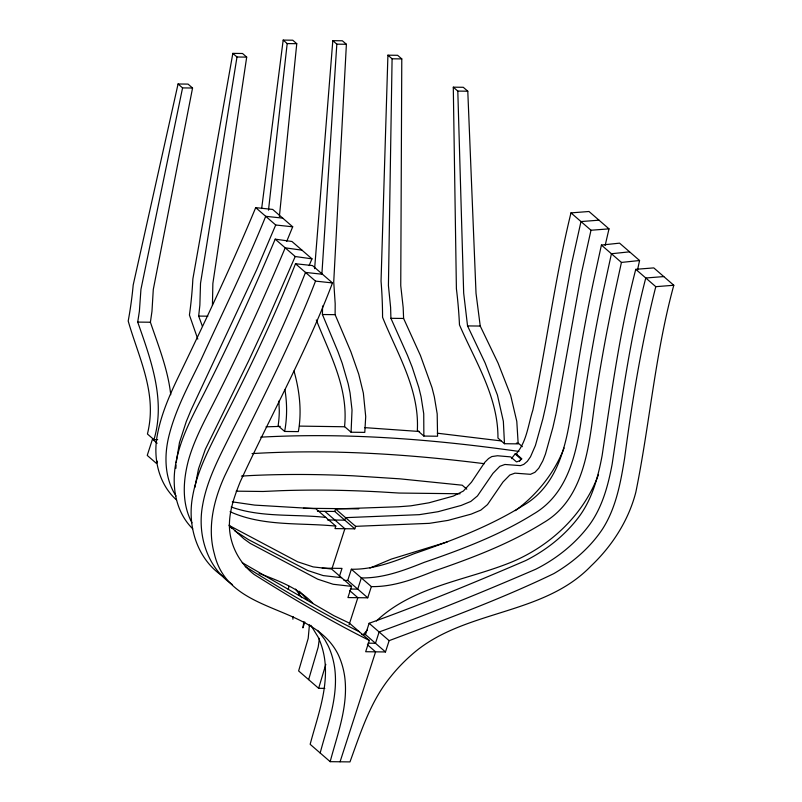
<?xml version="1.0" encoding="UTF-8"?>
<svg xmlns="http://www.w3.org/2000/svg" width="802" height="802" viewBox="0 0 802 802"><rect width="100%" height="100%" fill="white"/><g stroke="black" fill="none" stroke-linecap="round" stroke-linejoin="round"><path stroke-width="1.2" d="M309.432 624.788L308.199 638.402L298.615 670.943L318.635 688.306L324.82 688.377M401.782 58.907L400.749 285.682L403.175 307.517L403.606 318.454L420.438 355.507L432.017 387.657L434.343 396.84L437.19 413.882L437.571 436.228L423.857 436.067L417.341 430.413A65.082 37.143 85.2 0 0 417.08 415.215C413.992 380.148 395.476 349.281 382.564 317.261A260.64 148.741 85.2 0 0 381.04 281.161L387.917 55.178L397.612 55.298L401.782 58.907L392.088 58.797L387.917 55.178M316.309 319.968C327.948 349.622 343.677 378.925 345.02 411.416A64.721 38.596 89.2 0 1 344.559 426.574L351.075 432.228L364.79 432.378L365.712 416.579L363.356 393.11L358.715 374.113L350.885 351.767L335.116 314.665L335.186 303.717L333.732 281.903L346.394 44.27L342.374 40.782L332.81 40.671L314.615 268.66M504.478 443.717L503.355 421.311L497.44 395.085L485.13 362.965L467.546 325.913L463.676 293.121L457.802 91.087L453.29 87.177L456.398 288.74A263.257 143.478 81.7 0 1 459.476 324.87C473.29 356.88 492.428 387.607 497.019 422.784A65.804 35.859 81.7 0 1 497.962 438.062L504.478 443.717L518.182 443.877L516.799 421.421L510.633 395.196L498.062 363.075L480.238 326.053L476.017 293.271L467.787 91.207L463.275 87.288L453.29 87.177M392.088 58.797L388.419 285.542L390.604 307.367L390.915 318.314L407.506 355.406L412.168 367.105L418.824 387.556L421.06 396.729L423.737 413.772L423.857 436.067M351.075 432.228L352.028 409.992L350.063 392.96L348.168 383.777L342.223 363.326L337.933 351.617L322.424 314.514L322.574 306.003M212.44 305.301L212.861 283.507L246.695 57.112L242.525 53.493L232.831 53.383L192.861 278.976A261.181 167.006 -82.5 0 1 189.422 315.026L197.803 339.116M175.889 468.338L176.059 464.929M176.169 462.664L179.478 442.534L186.264 421.591L191.187 409.722L256.59 269.893L275.708 225.001L255.698 207.638C231.728 265.462 204.841 322.063 177.633 378.414C169.072 396.348 161.112 414.824 157.443 434.453C152.751 457.571 158.395 483.806 176.47 499.907M321.873 274.294L336.82 44.16L332.81 40.671M319.427 638.312L318.204 647.084L308.63 679.625M279.377 216.54L296.76 43.689L292.75 40.21L283.176 40.1L261.663 208.55M293.021 616.497L292.91 619.204M202.455 326.434L198.665 316.078L199.868 305.161L200.52 283.367L236.991 57.002L232.831 53.383M268.49 210.184L287.186 43.579L283.176 40.1M170.736 394.734C167.999 369.622 158.455 345.973 150.405 322.234L151.969 311.316L153.282 289.532L192.56 88.019L188.049 84.1L178.064 83.989L133.192 285.001A264.139 173.272 -78.3 0 1 128.2 321.031C137.312 352.99 153.012 384.649 149.984 418.734A66.045 43.318 -78.3 0 1 147.428 434.002L153.944 439.656L157.683 439.697M293.983 371.005C299.547 390.604 301.973 411.426 298.354 431.616L284.64 431.456C287.206 417.762 287.176 403.647 284.961 389.912M153.944 439.656C165.894 400.028 150.776 359.356 137.713 322.093L139.398 311.176L140.941 289.382L182.565 87.899L178.064 83.989M194.886 487.365L198.525 468.789L205.342 449.3L248.67 360.79L265.693 324.148L295.206 256.52L275.196 239.156C251.277 295.938 225.552 351.988 197.252 406.724C188.5 423.987 180.069 441.722 176.29 460.839C171.177 484.348 174.956 511.255 192.66 528.759M299.016 594.994L299.467 592.929M637.46 270.204L639.575 260.51L619.565 243.146L601.42 245.071L593.32 282.244A1825.372 1293.205 -49.1 0 0 574.823 384.88C568.989 427.476 564.969 481.31 523.345 505.43C489.35 526.583 451.947 540.678 414.223 553.661C394.153 561.661 373.301 569.661 351.346 569.24L347.727 580.437L367.747 597.801L371.356 586.603L351.346 569.24M601.42 245.071L621.43 262.434L613.34 299.607A1825.372 1293.205 -49.1 0 0 594.843 402.243C588.999 444.839 584.979 498.674 543.365 522.794C509.37 543.946 471.967 558.042 434.243 571.024C414.173 579.024 393.321 587.024 371.356 586.603M288.269 589.51L289.011 586.312M605.149 245.472L609.009 228.861L588.999 211.497L570.984 212.881C555.004 277.973 546.603 344.609 532.859 410.143C528.157 424.759 526.724 441.932 516.137 453.902L521.861 458.864L520.177 460.248A9.093 6.436 -49.1 0 1 517.43 461.621L516.448 461.872L510.714 456.899L497.491 455.747L491.837 456.559L488.588 458.523L484.739 462.373L471.476 482.202L463.335 491.065L453.381 496.057L428.99 502.794L410.845 505.831L398.534 506.774L335.577 508.969L334.775 511.465L354.785 528.829L355.597 526.333L335.577 508.969M570.984 212.881L590.994 230.244L581.52 272.85L556.277 412.418L552.879 427.506L545.43 454.153L542.844 460.809L538.764 468.208L534.924 472.308L530.493 474.313L514.944 473.15L509.841 474.995L502.984 482.002L487.466 504.628L480.789 510.142L471.145 514.132L448.057 520.388L429.331 523.345L355.597 526.333M635.765 269.312C619.866 330.454 611.495 393.1 602.142 455.456C597.981 477.591 591.886 500.207 577.841 518.293C564.006 536.107 545.881 550.383 525.791 560.528C474.152 582.743 422.012 604.227 369.12 623.294L365.471 634.582L385.481 651.946L389.13 640.658C444.529 619.826 500.478 599.355 553.801 573.62C572.979 562.402 590.302 547.475 602.633 528.869C616.126 507.716 620.648 482.483 624.618 458.132C632.257 400.519 641.52 343.066 655.785 286.675L635.765 269.312L653.79 267.898L673.8 285.261C655.204 353.111 649.831 423.526 635.826 492.227C628.527 520.518 612.167 545.911 591.084 565.931C542.292 616.598 462.694 609.039 411.276 655.114A121.132 85.814 -49.1 0 0 390.113 677.399C370.183 702.001 360.679 732.627 349.973 761.9L330.173 761.669L310.153 744.306C317.472 716.667 328.469 688.597 324.7 659.515A121.132 85.814 -49.1 0 0 318.033 636.908L310.845 625.279M320.168 752.988C327.477 725.349 338.484 697.279 334.705 668.196A121.132 85.814 -49.1 0 0 328.038 645.59L324.71 639.485L317.632 630.362M330.173 761.669C337.482 734.03 348.489 705.961 344.72 676.878A121.132 85.814 -49.1 0 0 338.043 654.272C312.229 603.004 228.951 615.866 214.415 554.082C207.066 527.977 213.643 500.358 224.55 476.258C255.567 411.546 289.702 348.198 315.507 281.111L295.497 263.748C274.154 317.853 248.891 370.313 222.344 422.032C210.575 446.163 197.041 470.253 192.51 497.07C187.117 526.623 197.442 559.896 223.477 576.648M318.635 688.306L325.812 664.377M303.858 621.881L302.915 627.886L304.81 622.031M157.312 461.2L156.57 463.516L147.237 455.416L152.47 439.195L157.142 443.235M232.289 501.851L254.715 505.11L315.777 508.739L335.797 526.102L334.985 528.598L354.785 528.829M332.108 568.267L344.89 528.718L324.87 511.355M339.366 576.578L342.013 568.387L322.214 568.157M230.174 526.002L297.732 561.841L313.171 566.904L331.547 569.009L351.557 586.372L347.938 597.57L367.747 597.801M349.091 624.788L357.842 597.68L349.652 590.583M242.234 562.683L333.853 615.665L349.321 623.064L369.331 640.427L365.682 651.725L385.481 651.946M340.068 761.79L375.587 651.836L367.396 644.728M286.725 241.362L292.7 226.796L272.69 209.432L255.698 207.638M295.497 263.748L312.469 265.572L332.489 282.936C306.534 351.426 270.825 415.496 240.199 481.852C233.913 497.521 227.928 514.232 229.743 531.395C231.668 548.307 240.72 564.157 254.224 574.513C291.577 598.001 329.853 620.688 369.331 640.427M598.503 474.473C583.866 514.673 550.433 545.931 511.345 562.182C465.992 580.638 413.451 586.062 376.379 620.999M309.091 265.592L311.978 258.845L291.958 241.492L275.196 239.156M564.087 448.027C554.393 473.1 536.909 494.764 515.315 510.633M519.566 461.16L521.049 459.085L515.105 453.932L511.465 458.654M363.186 634.703L367.316 630.031M369.912 568.087L391.396 559.074L447.235 541.941M629.57 251.828L611.425 253.753L603.335 290.925A1825.372 1293.205 -49.1 0 0 584.828 393.561C578.994 436.158 574.974 489.992 533.36 514.112C499.365 535.265 461.952 549.36 424.238 562.342C404.168 570.342 383.306 578.342 361.351 577.921L357.732 589.119L350.314 589.029M621.43 262.434L639.575 260.51M663.795 276.58L645.77 277.993C629.881 339.136 621.5 401.782 612.147 464.137C607.986 486.273 601.891 508.889 587.846 526.974C574.011 544.789 555.886 559.064 535.796 569.209C484.157 591.425 432.017 612.908 379.125 631.976L375.476 643.264L368.048 643.184M655.785 286.675L673.8 285.261M599.004 220.179L580.989 221.563L571.505 264.169L546.272 403.737L542.864 418.824L535.425 445.471L530.503 456.789L527.355 461.31L523.776 464.388L520.488 465.631L504.929 464.468L499.836 466.313L492.979 473.32L477.451 495.947L470.774 501.461L461.14 505.45L438.052 511.706L419.326 514.663L345.582 517.651L344.78 520.147L327.457 519.947M590.994 230.244L609.009 228.861M252.039 453.601C329.562 448.98 407.366 454.022 484.318 463.696M241.412 476.097L251.196 475.536A808.937 293.843 17.9 0 1 353.211 475.817L399.947 478.844L462.233 485.2L466.794 489.16M260.72 437.16C346.995 432.408 433.511 439.316 518.934 451.426M266.023 426.834L280.249 426.393M299.577 426.103L344.589 426.764M287.186 43.579L296.76 43.689M336.82 44.16L346.394 44.27M236.991 57.002L246.695 57.112M182.565 87.899L192.56 88.019M457.802 91.087L467.787 91.207M322.424 314.514L335.116 314.665M198.665 316.078L207.888 316.188M390.915 318.314L403.606 318.454M137.713 322.093L150.405 322.234M467.546 325.913L480.238 326.053M236.179 491.165L263.036 491.476L281.632 490.664A808.496 293.682 17.9 0 1 380.479 491.917L399.045 493.05L460.067 493.761M303.437 508.237L358.755 508.869M317.442 511.265L334.775 511.465M344.018 580.397L347.727 580.437M361.762 634.542L365.471 634.582M341.552 577.691L323.176 575.585L307.747 570.523L248.309 539.525L234.866 530.864M351.557 586.372L333.181 584.267L317.752 579.204L250.194 543.365L243.988 538.904L228.961 525.17M364.519 427.616L419.556 431.506M325.782 517.42C294.394 513.892 261.382 517.781 231.176 507.004M335.797 526.102C300.519 522.533 263.236 526.724 230.074 511.716M437.311 433.2L500.939 440.889M282.695 218.114L265.703 216.319C246.044 264.85 222.946 311.878 201.152 359.466C189.503 383.727 176.32 407.637 169.473 433.852C163.949 454.353 164.159 477.691 176.019 496.007M275.708 225.001L292.7 226.796M322.474 274.254L305.502 272.429C284.159 326.534 258.906 378.995 232.359 430.714C220.58 454.844 207.046 478.934 202.515 505.751C197.252 534.894 207.086 567.736 232.51 584.638M315.507 281.111L332.489 282.936M301.963 250.164L285.201 247.838C261.282 304.62 235.557 360.659 207.257 415.406C199.969 429.832 192.891 444.488 188.51 460.107C183.006 480.558 181.633 503.616 191.969 522.824M295.206 256.52L311.978 258.845M515.105 453.932L517.029 454.203M516.398 443.105L518.613 443.436L522.353 446.674M259.106 573.4C278.194 580.678 298.294 588.006 312.75 603.114M359.326 631.745C320.158 612.277 282.384 589.57 245.222 566.533M284.64 431.456L278.124 425.802A64.772 40.08 -86.8 0 0 279.286 410.644L278.845 401.1M369.12 623.294L389.13 640.658M229.332 526.062L232.129 528.558M299.397 591.285L307.677 600.237M295.557 589.069L301.712 597.65"/></g></svg>
